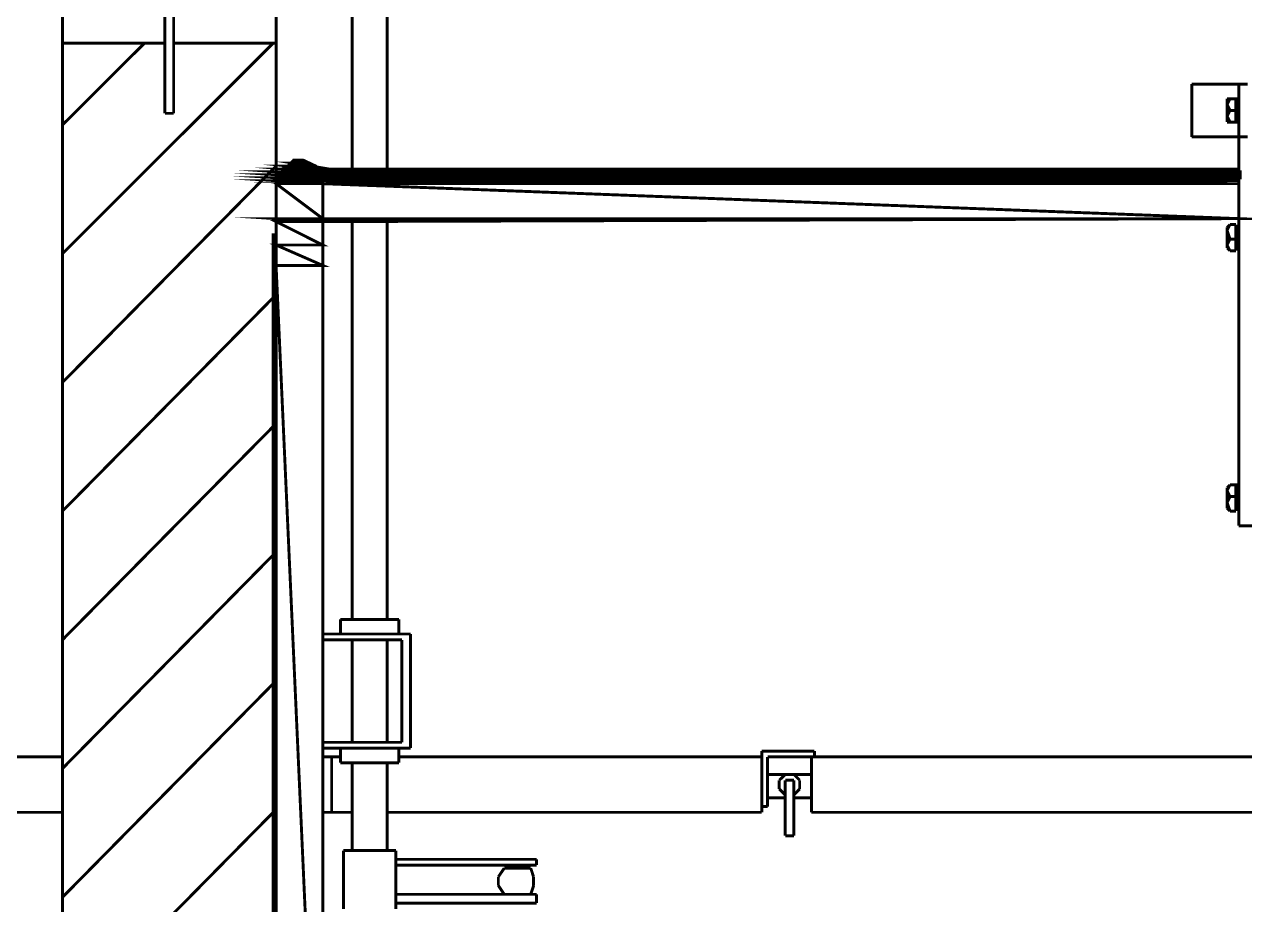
# Model space of a CAD drawing. Header units: metres. Extents: x 3290 to 4536, y 1562 to 1983.
# Drawn here: x 4146.43 to 4157.41, y 1697.76 to 1705.68 of the extents above; entities that cross this region are included whole.
import ezdxf

# ---------------------------------------------------------------- set-up
doc = ezdxf.new("R2010")
doc.units = ezdxf.units.M
for name, color, linetype in [('C00-00-00-BLACK', 7, 'Continuous'), ('C00-FF-FF', 4, 'Continuous'), ('CC6-C8-CA', 254, 'Continuous')]:
    doc.layers.add(name, color=color, linetype=linetype)

msp = doc.modelspace()

# ---------------------------------------------------------------- linework, layer by layer
at = {"layer": 'C00-00-00-BLACK', "const_width": 0.02629344690806576}
for points in [[(4147.693371534438, 1726.761496067297), (4147.693371534438, 1704.883674733035)], [(4147.772935153361, 1726.761496067297), (4147.772935153361, 1704.883674733035)], [(4149.695194670945, 1708.964338092281), (4149.695194670945, 1704.38244256699)], [(4146.771588811233, 1694.167119847123), (4146.771588811233, 1708.832663719045)], [(4148.694717876566, 1694.167119847123), (4148.694717876566, 1708.859371257013)], [(4149.379486727947, 1708.91154412188), (4149.379486727947, 1704.38244256699)], [(4146.771588811233, 1704.779329003301), (4147.509337964675, 1705.514717955713)], [(4146.771588811233, 1703.620346076611), (4148.668196670258, 1705.514717955713)], [(4146.771588811233, 1705.514717955713), (4147.693371534438, 1705.514717955713)], [(4147.772935153361, 1705.514717955713), (4148.694717876566, 1705.514717955713)], [(4157.440442792124, 1705.147023479507), (4156.938589520545, 1705.147023479507)], [(4156.938589520545, 1705.147023479507), (4156.938589520545, 1704.671877745896)], [(4157.361562389289, 1701.171326955528), (4157.361562389289, 1705.147023479507)], [(4157.256595554021, 1704.8047943302), (4157.256595554021, 1705.015349106271)], [(4157.282681986454, 1705.015349106271), (4157.256595554021, 1705.015349106271)], [(4157.282681986454, 1705.015349106271), (4157.256595554021, 1704.963176241404)], [(4157.256595554021, 1704.963176241404), (4157.282681986454, 1704.909761165468)], [(4157.335475956856, 1705.015349106271), (4157.282681986454, 1705.015349106271)], [(4157.335475956856, 1704.8047943302), (4157.335475956856, 1705.015349106271)], [(4157.335475956856, 1705.015349106271), (4157.361562389289, 1705.015349106271)], [(4147.693371534438, 1704.883674733035), (4147.772935153361, 1704.883674733035)], [(4157.282681986454, 1704.909761165468), (4157.256595554021, 1704.857588300601)], [(4157.256595554021, 1704.857588300601), (4157.282681986454, 1704.8047943302)], [(4157.282681986454, 1704.909761165468), (4157.335475956856, 1704.909761165468)], [(4157.282681986454, 1704.8047943302), (4157.256595554021, 1704.8047943302)], [(4157.335475956856, 1704.8047943302), (4157.282681986454, 1704.8047943302)], [(4157.335475956856, 1704.8047943302), (4157.361562389289, 1704.8047943302)], [(4157.440442792124, 1704.671877745896), (4156.938589520545, 1704.671877745896)], [(4149.143280293316, 1704.277475731722), (4149.135578584693, 1704.30418326969), (4149.05253677478, 1704.409150104958), (4148.941234663063, 1704.461322969825), (4148.904403104889, 1704.461322969825), (4148.851422802827, 1704.461322969825), (4148.700680489694, 1704.30418326969), (4148.694717876566, 1704.277475731722)], [(4146.771588811233, 1702.46136314992), (4148.694717876566, 1704.409150104958)], [(4149.062847126646, 1704.38244256699), (4157.361562389289, 1704.38244256699), (4157.361562389289, 1703.935867687949), (4149.115019991513, 1703.909160149982)], [(4149.115019991513, 1703.698605373911), (4149.115019991513, 1704.250768193754)], [(4149.379486727947, 1703.909160149982), (4149.379486727947, 1700.328486745711)], [(4149.695194670945, 1703.909160149982), (4149.695194670945, 1700.328486745711)], [(4157.256595554021, 1703.856366179581), (4157.282681986454, 1703.883073717548)], [(4157.282681986454, 1703.883073717548), (4157.256595554021, 1703.830900852681)], [(4157.282681986454, 1703.883073717548), (4157.335475956856, 1703.883073717548)], [(4157.335475956856, 1703.646432509044), (4157.335475956856, 1703.883073717548)], [(4148.668196670258, 1679.055622201694), (4148.668196670258, 1703.804193314714)], [(4157.256595554021, 1703.672518941477), (4157.256595554021, 1703.856366179581)], [(4157.256595554021, 1703.830900852681), (4157.282681986454, 1703.752020449846)], [(4157.282681986454, 1703.752020449846), (4157.256595554021, 1703.698605373911)], [(4157.282681986454, 1703.752020449846), (4157.335475956856, 1703.752020449846)], [(4157.335475956856, 1703.856366179581), (4157.361562389289, 1703.856366179581)], [(4149.115019991513, 1703.698605373911), (4149.115019991513, 1679.055622201694)], [(4157.256595554021, 1703.698605373911), (4157.282681986454, 1703.646432509044)], [(4157.256595554021, 1703.672518941477), (4157.282681986454, 1703.646432509044)], [(4157.282681986454, 1703.646432509044), (4157.335475956856, 1703.646432509044)], [(4157.335475956856, 1703.672518941477), (4157.361562389289, 1703.672518941477)], [(4146.771588811233, 1701.303001328764), (4148.694717876566, 1703.250788283802)], [(4146.771588811233, 1700.144639507608), (4148.694717876566, 1702.091184251578)], [(4157.282681986454, 1701.539642537268), (4157.256595554021, 1701.513556104835)], [(4157.282681986454, 1701.539642537268), (4157.256595554021, 1701.487469672401)], [(4157.256595554021, 1701.329708866732), (4157.256595554021, 1701.513556104835)], [(4157.256595554021, 1701.487469672401), (4157.282681986454, 1701.434054596466)], [(4157.335475956856, 1701.539642537268), (4157.282681986454, 1701.539642537268)], [(4157.335475956856, 1701.539642537268), (4157.335475956856, 1701.303001328764)], [(4157.335475956856, 1701.539642537268), (4157.361562389289, 1701.539642537268)], [(4157.282681986454, 1701.434054596466), (4157.256595554021, 1701.381881731599)], [(4157.256595554021, 1701.381881731599), (4157.282681986454, 1701.303001328764)], [(4157.282681986454, 1701.434054596466), (4157.335475956856, 1701.434054596466)], [(4157.282681986454, 1701.303001328764), (4157.256595554021, 1701.329708866732)], [(4157.335475956856, 1701.303001328764), (4157.282681986454, 1701.303001328764)], [(4157.335475956856, 1701.329708866732), (4157.361562389289, 1701.329708866732)], [(4157.492615656991, 1701.171326955528), (4157.361562389289, 1701.171326955528)], [(4146.771588811233, 1698.986277686452), (4148.694717876566, 1700.935306852558)], [(4149.274085118805, 1700.19743347801), (4149.274085118805, 1700.328486745711)], [(4149.800596280087, 1700.328486745711), (4149.274085118805, 1700.328486745711)], [(4149.800596280087, 1700.19743347801), (4149.800596280087, 1700.328486745711)], [(4149.115019991513, 1700.19743347801), (4149.905749447016, 1700.19743347801)], [(4149.115019991513, 1700.144639507608), (4149.827117486395, 1700.144639507608)], [(4149.379486727947, 1700.144639507608), (4149.379486727947, 1699.222297789422)], [(4149.695194670945, 1700.144639507608), (4149.695194670945, 1699.222297789422)], [(4149.827117486395, 1699.222297789422), (4149.827117486395, 1700.144639507608)], [(4149.905749447016, 1699.170124924555), (4149.905749447016, 1700.19743347801)], [(4146.771588811233, 1697.827294759762), (4148.694717876566, 1699.776323925868)], [(4149.115019991513, 1699.222297789422), (4149.827117486395, 1699.222297789422)], [(4149.115019991513, 1699.170124924555), (4149.905749447016, 1699.170124924555)], [(4149.274085118805, 1699.03845055132), (4149.274085118805, 1699.170124924555)], [(4149.800596280087, 1699.03845055132), (4149.800596280087, 1699.170124924555)], [(4153.067859831835, 1699.143417386588), (4153.067859831835, 1698.591875672279)], [(4153.067859831835, 1699.143417386588), (4153.541142248843, 1699.143417386588)], [(4153.541142248843, 1699.143417386588), (4153.541142248843, 1699.090623416186)], [(4124.854203054447, 1699.090623416186), (4146.771588811233, 1699.090623416186)], [(4149.115019991513, 1699.090623416186), (4149.274085118805, 1699.090623416186)], [(4149.800596280087, 1699.03845055132), (4149.274085118805, 1699.03845055132)], [(4149.379486727947, 1699.03845055132), (4149.379486727947, 1698.248404311904)], [(4149.695194670945, 1699.03845055132), (4149.695194670945, 1698.248404311904)], [(4149.800596280087, 1699.090623416186), (4153.067859831835, 1699.090623416186)], [(4153.119411591168, 1699.090623416186), (4173.850672109423, 1699.090623416186)], [(4153.119411591168, 1698.644048537146), (4153.119411591168, 1699.090623416186)], [(4153.514434710876, 1699.090623416186), (4153.514434710876, 1698.591875672279)], [(4153.119411591168, 1698.932862610517), (4153.514434710876, 1698.932862610517)], [(4153.278414607907, 1698.932862610517), (4153.224999531971, 1698.88068974565)], [(4153.356673905207, 1698.932862610517), (4153.278414607907, 1698.932862610517)], [(4153.408846770073, 1698.88068974565), (4153.356673905207, 1698.932862610517)], [(4153.224999531971, 1698.88068974565), (4153.224999531971, 1698.802430448349)], [(4153.303879934805, 1698.88068974565), (4153.278414607907, 1698.88068974565)], [(4153.278414607907, 1698.88068974565), (4153.278414607907, 1698.827895775249)], [(4153.278414607907, 1698.827895775249), (4153.278414607907, 1698.381320896208)], [(4153.356673905207, 1698.88068974565), (4153.303879934805, 1698.88068974565)], [(4153.356673905207, 1698.827895775249), (4153.356673905207, 1698.88068974565)], [(4153.356673905207, 1698.827895775249), (4153.356673905207, 1698.381320896208)], [(4153.408846770073, 1698.802430448349), (4153.408846770073, 1698.88068974565)], [(4153.119411591168, 1698.722307834446), (4153.278414607907, 1698.722307834446)], [(4153.224999531971, 1698.802430448349), (4153.278414607907, 1698.749015372414)], [(4153.356673905207, 1698.749015372414), (4153.408846770073, 1698.802430448349)], [(4153.356673905207, 1698.722307834446), (4153.514434710876, 1698.722307834446)], [(4124.854203054447, 1698.591875672279), (4146.771588811233, 1698.591875672279)], [(4146.771588811233, 1696.668311833072), (4148.694717876566, 1698.617962104712)], [(4149.115019991513, 1698.591875672279), (4149.379486727947, 1698.591875672279)], [(4149.695194670945, 1698.591875672279), (4153.067859831835, 1698.591875672279)], [(4153.067859831835, 1698.644048537146), (4153.119411591168, 1698.644048537146)], [(4153.514434710876, 1698.591875672279), (4173.850672109423, 1698.591875672279)], [(4153.356673905207, 1698.381320896208), (4153.278414607907, 1698.381320896208)], [(4149.300792656772, 1698.248404311904), (4149.300792656772, 1697.722327924494)], [(4149.300792656772, 1698.248404311904), (4149.77407507378, 1698.248404311904)], [(4149.77407507378, 1698.248404311904), (4149.77407507378, 1697.722327924494)], [(4149.77407507378, 1698.168902803535), (4151.03932915736, 1698.168902803535)], [(4151.03932915736, 1698.168902803535), (4151.03932915736, 1698.116729938668)], [(4149.77407507378, 1698.116729938668), (4151.03932915736, 1698.116729938668)], [(4150.748900209601, 1698.0900224007), (4150.695919907539, 1698.011141997865)], [(4150.748900209601, 1698.0900224007), (4150.987156292494, 1698.0900224007)], [(4151.013242724926, 1698.011141997865), (4150.987156292494, 1698.0900224007)], [(4150.695919907539, 1698.011141997865), (4150.695919907539, 1697.932882700565)], [(4150.695919907539, 1697.932882700565), (4150.748900209601, 1697.85400229773)], [(4150.987156292494, 1697.85400229773), (4151.013242724926, 1697.932882700565)], [(4151.013242724926, 1697.932882700565), (4151.013242724926, 1698.011141997865)], [(4149.77407507378, 1697.85400229773), (4151.03932915736, 1697.85400229773)], [(4150.748900209601, 1697.85400229773), (4150.987156292494, 1697.85400229773)], [(4151.03932915736, 1697.85400229773), (4151.03932915736, 1697.775121894895)], [(4149.77407507378, 1697.775121894895), (4151.03932915736, 1697.775121894895)]]:
    msp.add_lwpolyline(points, dxfattribs=at)
msp.add_lwpolyline([(4149.115019991513, 1703.698605373911), (4149.115019991513, 1703.514758135808), (4148.668196670258, 1703.514758135808), (4148.668196670258, 1703.698605373911), (4149.115019991513, 1703.698605373911)], close=True, dxfattribs=at)
at = {"layer": 'C00-FF-FF', "const_width": 0.02629344690806576}
msp.add_lwpolyline([(4149.19539104763, 1698.591875672279), (4149.19539104763, 1699.090623416186)], dxfattribs=at)
at = {"layer": 'CC6-C8-CA', "const_width": 0.02629344690806576}
for points in [[(4148.957445517504, 1704.435236537391), (4148.852292350575, 1704.435236537391), (4149.009618382371, 1704.409150104958), (4148.957445517504, 1704.435236537391)], [(4148.799933154048, 1704.409150104958), (4149.036325920339, 1704.38244256699), (4148.773411947741, 1704.38244256699), (4148.799933154048, 1704.409150104958)], [(4148.852292350575, 1704.435236537391), (4149.009618382371, 1704.409150104958), (4148.799933154048, 1704.409150104958), (4148.852292350575, 1704.435236537391)], [(4148.878813556883, 1704.435236537391), (4148.957445517504, 1704.435236537391), (4148.852292350575, 1704.435236537391), (4148.878813556883, 1704.435236537391)], [(4148.930924311197, 1704.435236537391), (4148.878813556883, 1704.435236537391), (4148.957445517504, 1704.435236537391), (4148.930924311197, 1704.435236537391)], [(4149.115019991513, 1704.30418326969), (4148.694717876566, 1704.30418326969), (4149.115019991513, 1704.277475731722), (4149.115019991513, 1704.30418326969)], [(4149.088498785206, 1704.329648596589), (4148.720369535125, 1704.329648596589), (4149.115019991513, 1704.30418326969), (4149.088498785206, 1704.329648596589)], [(4149.088498785206, 1704.356356134557), (4148.720369535125, 1704.356356134557), (4149.088498785206, 1704.329648596589), (4149.088498785206, 1704.356356134557)], [(4149.036325920339, 1704.38244256699), (4148.773411947741, 1704.38244256699), (4149.062847126646, 1704.356356134557), (4149.036325920339, 1704.38244256699)], [(4149.009618382371, 1704.409150104958), (4148.799933154048, 1704.409150104958), (4149.036325920339, 1704.38244256699), (4149.009618382371, 1704.409150104958)], [(4148.720369535125, 1704.329648596589), (4149.115019991513, 1704.30418326969), (4148.694717876566, 1704.30418326969), (4148.720369535125, 1704.329648596589)], [(4148.694717876566, 1704.30418326969), (4149.115019991513, 1704.277475731722), (4148.694717876566, 1704.277475731722), (4148.694717876566, 1704.30418326969)], [(4148.694717876566, 1704.30418326969), (4149.115019991513, 1704.30418326969), (4149.143280293316, 1704.30418326969), (4148.694717876566, 1704.30418326969)], [(4149.115019991513, 1704.30418326969), (4149.143280293316, 1704.30418326969), (4148.694717876566, 1704.30418326969), (4149.115019991513, 1704.30418326969)], [(4148.694717876566, 1704.30418326969), (4149.115019991513, 1704.30418326969), (4149.143280293316, 1704.30418326969), (4148.694717876566, 1704.30418326969)], [(4149.115019991513, 1704.30418326969), (4149.143280293316, 1704.30418326969), (4148.694717876566, 1704.30418326969), (4149.115019991513, 1704.30418326969)], [(4148.720369535125, 1704.356356134557), (4149.088498785206, 1704.329648596589), (4148.720369535125, 1704.329648596589), (4148.720369535125, 1704.356356134557)], [(4148.746890741433, 1704.356356134557), (4149.088498785206, 1704.356356134557), (4148.720369535125, 1704.356356134557), (4148.746890741433, 1704.356356134557)], [(4148.720369535125, 1704.329648596589), (4149.088498785206, 1704.329648596589), (4149.115019991513, 1704.329648596589), (4148.720369535125, 1704.329648596589)], [(4149.088498785206, 1704.329648596589), (4149.115019991513, 1704.329648596589), (4148.720369535125, 1704.329648596589), (4149.088498785206, 1704.329648596589)], [(4148.720369535125, 1704.329648596589), (4149.088498785206, 1704.329648596589), (4149.115019991513, 1704.329648596589), (4148.720369535125, 1704.329648596589)], [(4149.088498785206, 1704.329648596589), (4149.115019991513, 1704.329648596589), (4148.720369535125, 1704.329648596589), (4149.088498785206, 1704.329648596589)], [(4148.720369535125, 1704.329648596589), (4149.088498785206, 1704.329648596589), (4149.115019991513, 1704.329648596589), (4148.720369535125, 1704.329648596589)], [(4149.088498785206, 1704.329648596589), (4149.115019991513, 1704.329648596589), (4148.720369535125, 1704.329648596589), (4149.088498785206, 1704.329648596589)], [(4148.773411947741, 1704.38244256699), (4149.062847126646, 1704.356356134557), (4148.746890741433, 1704.356356134557), (4148.773411947741, 1704.38244256699)], [(4148.746890741433, 1704.356356134557), (4149.062847126646, 1704.356356134557), (4149.088498785206, 1704.356356134557), (4148.746890741433, 1704.356356134557)], [(4149.062847126646, 1704.356356134557), (4149.088498785206, 1704.356356134557), (4148.746890741433, 1704.356356134557), (4149.062847126646, 1704.356356134557)], [(4148.746890741433, 1704.356356134557), (4149.062847126646, 1704.356356134557), (4149.088498785206, 1704.356356134557), (4148.746890741433, 1704.356356134557)], [(4149.062847126646, 1704.356356134557), (4149.088498785206, 1704.356356134557), (4148.746890741433, 1704.356356134557), (4149.062847126646, 1704.356356134557)], [(4149.062847126646, 1704.356356134557), (4148.746890741433, 1704.356356134557), (4149.088498785206, 1704.356356134557), (4149.062847126646, 1704.356356134557)], [(4149.062847126646, 1704.38244256699), (4157.361562389289, 1704.356356134557), (4149.062847126646, 1704.356356134557), (4149.062847126646, 1704.38244256699)], [(4157.361562389289, 1704.38244256699), (4149.062847126646, 1704.38244256699), (4149.088498785206, 1704.38244256699), (4157.361562389289, 1704.38244256699)], [(4157.361562389289, 1704.38244256699), (4149.062847126646, 1704.38244256699), (4157.361562389289, 1704.356356134557), (4157.361562389289, 1704.38244256699)], [(4149.062847126646, 1704.356356134557), (4157.361562389289, 1704.356356134557), (4157.387648821723, 1704.356356134557), (4149.062847126646, 1704.356356134557)], [(4157.361562389289, 1704.356356134557), (4157.387648821723, 1704.356356134557), (4149.062847126646, 1704.356356134557), (4157.361562389289, 1704.356356134557)], [(4149.062847126646, 1704.356356134557), (4157.361562389289, 1704.356356134557), (4157.387648821723, 1704.356356134557), (4149.062847126646, 1704.356356134557)], [(4157.361562389289, 1704.356356134557), (4157.387648821723, 1704.356356134557), (4149.062847126646, 1704.356356134557), (4157.361562389289, 1704.356356134557)], [(4157.361562389289, 1704.356356134557), (4149.062847126646, 1704.356356134557), (4157.361562389289, 1704.356356134557)], [(4149.062847126646, 1704.356356134557), (4157.361562389289, 1704.356356134557), (4149.088498785206, 1704.356356134557), (4149.062847126646, 1704.356356134557)], [(4149.088498785206, 1704.329648596589), (4157.361562389289, 1704.30418326969), (4149.115019991513, 1704.30418326969), (4149.088498785206, 1704.329648596589)], [(4149.088498785206, 1704.356356134557), (4157.361562389289, 1704.329648596589), (4149.088498785206, 1704.329648596589), (4149.088498785206, 1704.356356134557)], [(4157.361562389289, 1704.356356134557), (4149.088498785206, 1704.356356134557), (4157.361562389289, 1704.329648596589), (4157.361562389289, 1704.356356134557)], [(4149.088498785206, 1704.329648596589), (4157.361562389289, 1704.329648596589), (4157.387648821723, 1704.329648596589), (4149.088498785206, 1704.329648596589)], [(4157.361562389289, 1704.329648596589), (4157.387648821723, 1704.329648596589), (4149.088498785206, 1704.329648596589), (4157.361562389289, 1704.329648596589)], [(4149.088498785206, 1704.329648596589), (4157.361562389289, 1704.329648596589), (4157.387648821723, 1704.329648596589), (4149.088498785206, 1704.329648596589)], [(4157.361562389289, 1704.329648596589), (4157.387648821723, 1704.329648596589), (4149.088498785206, 1704.329648596589), (4157.361562389289, 1704.329648596589)], [(4149.088498785206, 1704.329648596589), (4157.361562389289, 1704.329648596589), (4157.387648821723, 1704.329648596589), (4149.088498785206, 1704.329648596589)], [(4157.361562389289, 1704.329648596589), (4157.387648821723, 1704.329648596589), (4149.088498785206, 1704.329648596589), (4157.361562389289, 1704.329648596589)], [(4157.361562389289, 1704.329648596589), (4149.088498785206, 1704.329648596589), (4157.361562389289, 1704.30418326969), (4157.361562389289, 1704.329648596589)], [(4149.115019991513, 1704.30418326969), (4157.361562389289, 1704.277475731722), (4149.115019991513, 1704.277475731722), (4149.115019991513, 1704.30418326969)], [(4149.115019991513, 1704.30418326969), (4157.361562389289, 1704.30418326969), (4157.387648821723, 1704.30418326969), (4149.115019991513, 1704.30418326969)], [(4157.361562389289, 1704.30418326969), (4157.387648821723, 1704.30418326969), (4149.115019991513, 1704.30418326969), (4157.361562389289, 1704.30418326969)], [(4149.115019991513, 1704.30418326969), (4157.361562389289, 1704.30418326969), (4157.387648821723, 1704.30418326969), (4149.115019991513, 1704.30418326969)], [(4157.361562389289, 1704.30418326969), (4157.387648821723, 1704.30418326969), (4149.115019991513, 1704.30418326969), (4157.361562389289, 1704.30418326969)], [(4157.361562389289, 1704.30418326969), (4149.115019991513, 1704.30418326969), (4157.361562389289, 1704.277475731722), (4157.361562389289, 1704.30418326969)], [(4149.115019991513, 1704.277475731722), (4148.694717876566, 1704.277475731722), (4149.115019991513, 1704.250768193754), (4149.115019991513, 1704.277475731722)], [(4149.115019991513, 1704.250768193754), (4157.361562389289, 1704.250768193754), (4157.361562389289, 1703.935867687949), (4149.115019991513, 1704.250768193754)], [(4149.115019991513, 1704.250768193754), (4148.694717876566, 1704.250768193754), (4149.115019991513, 1703.935867687949), (4149.115019991513, 1704.250768193754)], [(4148.694717876566, 1704.277475731722), (4149.115019991513, 1704.250768193754), (4148.694717876566, 1704.250768193754), (4148.694717876566, 1704.277475731722)], [(4148.694717876566, 1704.250768193754), (4149.115019991513, 1703.935867687949), (4148.694717876566, 1703.935867687949), (4148.694717876566, 1704.250768193754)], [(4149.115019991513, 1704.277475731722), (4157.361562389289, 1704.250768193754), (4149.115019991513, 1704.250768193754), (4149.115019991513, 1704.277475731722)], [(4157.361562389289, 1704.277475731722), (4149.115019991513, 1704.277475731722), (4157.361562389289, 1704.250768193754), (4157.361562389289, 1704.277475731722)], [(4149.115019991513, 1704.250768193754), (4149.115019991513, 1703.935867687949), (4157.361562389289, 1703.935867687949), (4149.115019991513, 1704.250768193754)], [(4148.694717876566, 1703.514758135808), (4149.115019991513, 1694.193827385091), (4148.694717876566, 1694.193827385091), (4148.694717876566, 1703.514758135808)], [(4149.115019991513, 1703.935867687949), (4148.694717876566, 1703.935867687949), (4149.115019991513, 1703.909160149982), (4149.115019991513, 1703.935867687949)], [(4149.115019991513, 1703.909160149982), (4148.694717876566, 1703.909160149982), (4149.115019991513, 1703.698605373911), (4149.115019991513, 1703.909160149982)], [(4148.694717876566, 1703.935867687949), (4149.115019991513, 1703.909160149982), (4148.694717876566, 1703.909160149982), (4148.694717876566, 1703.935867687949)], [(4148.694717876566, 1703.909160149982), (4149.115019991513, 1703.698605373911), (4148.694717876566, 1703.698605373911), (4148.694717876566, 1703.909160149982)], [(4149.115019991513, 1703.935867687949), (4157.361562389289, 1703.935867687949), (4149.115019991513, 1703.909160149982), (4149.115019991513, 1703.935867687949)], [(4149.115019991513, 1703.698605373911), (4148.694717876566, 1703.698605373911), (4149.115019991513, 1703.514758135808), (4149.115019991513, 1703.698605373911)], [(4148.694717876566, 1703.698605373911), (4149.115019991513, 1703.514758135808), (4148.694717876566, 1703.514758135808), (4148.694717876566, 1703.698605373911)], [(4149.115019991513, 1703.514758135808), (4148.694717876566, 1703.514758135808), (4149.115019991513, 1694.193827385091), (4149.115019991513, 1703.514758135808)]]:
    msp.add_lwpolyline(points, close=True, dxfattribs=at)
at = {"layer": 'CC6-C8-CA'}
for points in [[(4148.852292350575, 1704.435236537391), (4149.009618382371, 1704.409150104958), (4148.799933154048, 1704.409150104958), (4148.852292350575, 1704.435236537391)], [(4148.878813556883, 1704.435236537391), (4148.957445517504, 1704.435236537391), (4148.852292350575, 1704.435236537391), (4148.878813556883, 1704.435236537391)], [(4148.957445517504, 1704.435236537391), (4148.852292350575, 1704.435236537391), (4149.009618382371, 1704.409150104958), (4148.957445517504, 1704.435236537391)], [(4148.930924311197, 1704.435236537391), (4148.878813556883, 1704.435236537391), (4148.957445517504, 1704.435236537391), (4148.930924311197, 1704.435236537391)], [(4148.720369535125, 1704.329648596589), (4149.115019991513, 1704.30418326969), (4148.694717876566, 1704.30418326969), (4148.720369535125, 1704.329648596589)], [(4148.746890741433, 1704.356356134557), (4149.088498785206, 1704.356356134557), (4148.720369535125, 1704.356356134557), (4148.746890741433, 1704.356356134557)], [(4149.088498785206, 1704.356356134557), (4148.720369535125, 1704.356356134557), (4149.088498785206, 1704.329648596589), (4149.088498785206, 1704.356356134557)], [(4148.720369535125, 1704.356356134557), (4149.088498785206, 1704.329648596589), (4148.720369535125, 1704.329648596589), (4148.720369535125, 1704.356356134557)], [(4148.720369535125, 1704.329648596589), (4149.088498785206, 1704.329648596589), (4149.115019991513, 1704.329648596589), (4148.720369535125, 1704.329648596589)], [(4149.088498785206, 1704.329648596589), (4149.115019991513, 1704.329648596589), (4148.720369535125, 1704.329648596589), (4149.088498785206, 1704.329648596589)], [(4148.720369535125, 1704.329648596589), (4149.088498785206, 1704.329648596589), (4149.115019991513, 1704.329648596589), (4148.720369535125, 1704.329648596589)], [(4149.088498785206, 1704.329648596589), (4149.115019991513, 1704.329648596589), (4148.720369535125, 1704.329648596589), (4149.088498785206, 1704.329648596589)], [(4148.720369535125, 1704.329648596589), (4149.088498785206, 1704.329648596589), (4149.115019991513, 1704.329648596589), (4148.720369535125, 1704.329648596589)], [(4149.088498785206, 1704.329648596589), (4149.115019991513, 1704.329648596589), (4148.720369535125, 1704.329648596589), (4149.088498785206, 1704.329648596589)], [(4149.088498785206, 1704.329648596589), (4148.720369535125, 1704.329648596589), (4149.115019991513, 1704.30418326969), (4149.088498785206, 1704.329648596589)], [(4148.773411947741, 1704.38244256699), (4149.062847126646, 1704.356356134557), (4148.746890741433, 1704.356356134557), (4148.773411947741, 1704.38244256699)], [(4148.746890741433, 1704.356356134557), (4149.062847126646, 1704.356356134557), (4149.088498785206, 1704.356356134557), (4148.746890741433, 1704.356356134557)], [(4149.062847126646, 1704.356356134557), (4149.088498785206, 1704.356356134557), (4148.746890741433, 1704.356356134557), (4149.062847126646, 1704.356356134557)], [(4148.746890741433, 1704.356356134557), (4149.062847126646, 1704.356356134557), (4149.088498785206, 1704.356356134557), (4148.746890741433, 1704.356356134557)], [(4149.062847126646, 1704.356356134557), (4149.088498785206, 1704.356356134557), (4148.746890741433, 1704.356356134557), (4149.062847126646, 1704.356356134557)], [(4149.062847126646, 1704.356356134557), (4148.746890741433, 1704.356356134557), (4149.088498785206, 1704.356356134557), (4149.062847126646, 1704.356356134557)], [(4148.799933154048, 1704.409150104958), (4149.036325920339, 1704.38244256699), (4148.773411947741, 1704.38244256699), (4148.799933154048, 1704.409150104958)], [(4149.036325920339, 1704.38244256699), (4148.773411947741, 1704.38244256699), (4149.062847126646, 1704.356356134557), (4149.036325920339, 1704.38244256699)], [(4149.009618382371, 1704.409150104958), (4148.799933154048, 1704.409150104958), (4149.036325920339, 1704.38244256699), (4149.009618382371, 1704.409150104958)], [(4157.361562389289, 1704.38244256699), (4149.062847126646, 1704.38244256699), (4149.088498785206, 1704.38244256699), (4157.361562389289, 1704.38244256699)], [(4157.361562389289, 1704.38244256699), (4149.062847126646, 1704.38244256699), (4157.361562389289, 1704.356356134557), (4157.361562389289, 1704.38244256699)], [(4149.062847126646, 1704.38244256699), (4157.361562389289, 1704.356356134557), (4149.062847126646, 1704.356356134557), (4149.062847126646, 1704.38244256699)], [(4149.062847126646, 1704.356356134557), (4157.361562389289, 1704.356356134557), (4157.387648821723, 1704.356356134557), (4149.062847126646, 1704.356356134557)], [(4157.361562389289, 1704.356356134557), (4157.387648821723, 1704.356356134557), (4149.062847126646, 1704.356356134557), (4157.361562389289, 1704.356356134557)], [(4149.062847126646, 1704.356356134557), (4157.361562389289, 1704.356356134557), (4157.387648821723, 1704.356356134557), (4149.062847126646, 1704.356356134557)], [(4157.361562389289, 1704.356356134557), (4157.387648821723, 1704.356356134557), (4149.062847126646, 1704.356356134557), (4157.361562389289, 1704.356356134557)], [(4157.361562389289, 1704.356356134557), (4149.062847126646, 1704.356356134557), (4157.361562389289, 1704.356356134557)], [(4149.062847126646, 1704.356356134557), (4157.361562389289, 1704.356356134557), (4149.088498785206, 1704.356356134557), (4149.062847126646, 1704.356356134557)], [(4157.361562389289, 1704.356356134557), (4149.088498785206, 1704.356356134557), (4157.361562389289, 1704.329648596589), (4157.361562389289, 1704.356356134557)], [(4149.088498785206, 1704.356356134557), (4157.361562389289, 1704.329648596589), (4149.088498785206, 1704.329648596589), (4149.088498785206, 1704.356356134557)], [(4149.088498785206, 1704.329648596589), (4157.361562389289, 1704.329648596589), (4157.387648821723, 1704.329648596589), (4149.088498785206, 1704.329648596589)], [(4157.361562389289, 1704.329648596589), (4157.387648821723, 1704.329648596589), (4149.088498785206, 1704.329648596589), (4157.361562389289, 1704.329648596589)], [(4149.088498785206, 1704.329648596589), (4157.361562389289, 1704.329648596589), (4157.387648821723, 1704.329648596589), (4149.088498785206, 1704.329648596589)], [(4157.361562389289, 1704.329648596589), (4157.387648821723, 1704.329648596589), (4149.088498785206, 1704.329648596589), (4157.361562389289, 1704.329648596589)], [(4149.088498785206, 1704.329648596589), (4157.361562389289, 1704.329648596589), (4157.387648821723, 1704.329648596589), (4149.088498785206, 1704.329648596589)], [(4157.361562389289, 1704.329648596589), (4157.387648821723, 1704.329648596589), (4149.088498785206, 1704.329648596589), (4157.361562389289, 1704.329648596589)], [(4157.361562389289, 1704.329648596589), (4149.088498785206, 1704.329648596589), (4157.361562389289, 1704.30418326969), (4157.361562389289, 1704.329648596589)], [(4149.088498785206, 1704.329648596589), (4157.361562389289, 1704.30418326969), (4149.115019991513, 1704.30418326969), (4149.088498785206, 1704.329648596589)], [(4148.694717876566, 1704.30418326969), (4149.115019991513, 1704.30418326969), (4149.143280293316, 1704.30418326969), (4148.694717876566, 1704.30418326969)], [(4149.115019991513, 1704.30418326969), (4149.143280293316, 1704.30418326969), (4148.694717876566, 1704.30418326969), (4149.115019991513, 1704.30418326969)], [(4148.694717876566, 1704.30418326969), (4149.115019991513, 1704.30418326969), (4149.143280293316, 1704.30418326969), (4148.694717876566, 1704.30418326969)], [(4149.115019991513, 1704.30418326969), (4149.143280293316, 1704.30418326969), (4148.694717876566, 1704.30418326969), (4149.115019991513, 1704.30418326969)], [(4149.115019991513, 1704.30418326969), (4148.694717876566, 1704.30418326969), (4149.115019991513, 1704.277475731722), (4149.115019991513, 1704.30418326969)], [(4148.694717876566, 1704.30418326969), (4149.115019991513, 1704.277475731722), (4148.694717876566, 1704.277475731722), (4148.694717876566, 1704.30418326969)], [(4149.115019991513, 1704.277475731722), (4148.694717876566, 1704.277475731722), (4149.115019991513, 1704.250768193754), (4149.115019991513, 1704.277475731722)], [(4148.694717876566, 1704.277475731722), (4149.115019991513, 1704.250768193754), (4148.694717876566, 1704.250768193754), (4148.694717876566, 1704.277475731722)], [(4149.115019991513, 1704.250768193754), (4148.694717876566, 1704.250768193754), (4149.115019991513, 1703.935867687949), (4149.115019991513, 1704.250768193754)], [(4148.694717876566, 1704.250768193754), (4149.115019991513, 1703.935867687949), (4148.694717876566, 1703.935867687949), (4148.694717876566, 1704.250768193754)], [(4149.115019991513, 1704.30418326969), (4157.361562389289, 1704.30418326969), (4157.387648821723, 1704.30418326969), (4149.115019991513, 1704.30418326969)], [(4157.361562389289, 1704.30418326969), (4157.387648821723, 1704.30418326969), (4149.115019991513, 1704.30418326969), (4157.361562389289, 1704.30418326969)], [(4149.115019991513, 1704.30418326969), (4157.361562389289, 1704.30418326969), (4157.387648821723, 1704.30418326969), (4149.115019991513, 1704.30418326969)], [(4157.361562389289, 1704.30418326969), (4157.387648821723, 1704.30418326969), (4149.115019991513, 1704.30418326969), (4157.361562389289, 1704.30418326969)], [(4157.361562389289, 1704.30418326969), (4149.115019991513, 1704.30418326969), (4157.361562389289, 1704.277475731722), (4157.361562389289, 1704.30418326969)], [(4149.115019991513, 1704.30418326969), (4157.361562389289, 1704.277475731722), (4149.115019991513, 1704.277475731722), (4149.115019991513, 1704.30418326969)], [(4157.361562389289, 1704.277475731722), (4149.115019991513, 1704.277475731722), (4157.361562389289, 1704.250768193754), (4157.361562389289, 1704.277475731722)], [(4149.115019991513, 1704.277475731722), (4157.361562389289, 1704.250768193754), (4149.115019991513, 1704.250768193754), (4149.115019991513, 1704.277475731722)], [(4149.115019991513, 1704.250768193754), (4149.115019991513, 1703.935867687949), (4157.361562389289, 1703.935867687949), (4149.115019991513, 1704.250768193754)], [(4149.115019991513, 1704.250768193754), (4157.361562389289, 1704.250768193754), (4157.361562389289, 1703.935867687949), (4149.115019991513, 1704.250768193754)], [(4149.115019991513, 1703.935867687949), (4148.694717876566, 1703.935867687949), (4149.115019991513, 1703.909160149982), (4149.115019991513, 1703.935867687949)], [(4148.694717876566, 1703.935867687949), (4149.115019991513, 1703.909160149982), (4148.694717876566, 1703.909160149982), (4148.694717876566, 1703.935867687949)], [(4149.115019991513, 1703.909160149982), (4148.694717876566, 1703.909160149982), (4149.115019991513, 1703.698605373911), (4149.115019991513, 1703.909160149982)], [(4148.694717876566, 1703.909160149982), (4149.115019991513, 1703.698605373911), (4148.694717876566, 1703.698605373911), (4148.694717876566, 1703.909160149982)], [(4149.115019991513, 1703.935867687949), (4157.361562389289, 1703.935867687949), (4149.115019991513, 1703.909160149982), (4149.115019991513, 1703.935867687949)], [(4149.115019991513, 1703.698605373911), (4148.694717876566, 1703.698605373911), (4149.115019991513, 1703.514758135808), (4149.115019991513, 1703.698605373911)], [(4148.694717876566, 1703.698605373911), (4149.115019991513, 1703.514758135808), (4148.694717876566, 1703.514758135808), (4148.694717876566, 1703.698605373911)], [(4149.115019991513, 1703.514758135808), (4148.694717876566, 1703.514758135808), (4149.115019991513, 1694.193827385091), (4149.115019991513, 1703.514758135808)], [(4148.694717876566, 1703.514758135808), (4149.115019991513, 1694.193827385091), (4148.694717876566, 1694.193827385091), (4148.694717876566, 1703.514758135808)]]:
    msp.add_lwpolyline(points, close=True, dxfattribs=at)

doc.saveas('drawing.dxf')
